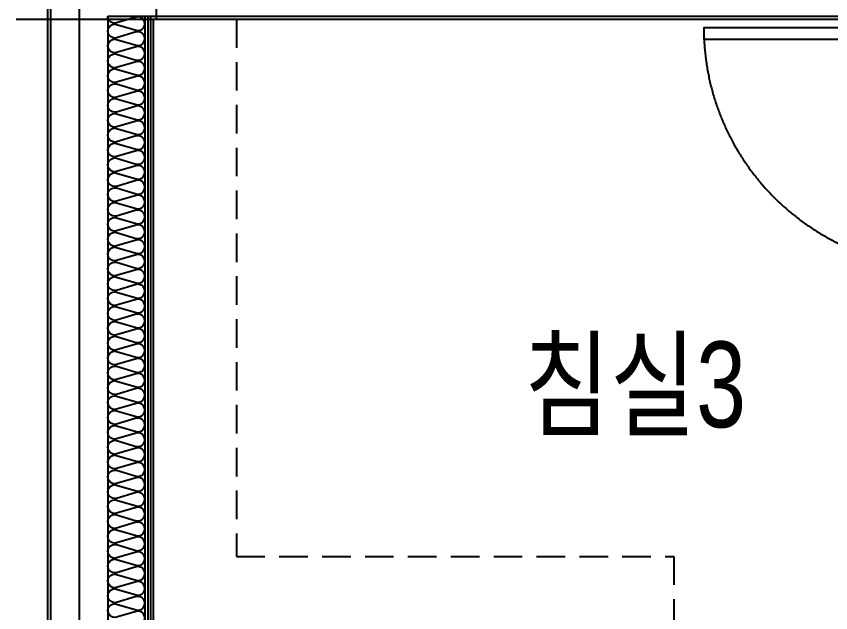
# Model space of a CAD drawing. Header units: millimetres. Extents: x 840000 to 1054178, y 0 to 59400.
# Drawn here: x 891112 to 893961, y 25443 to 27531 of the extents above; entities that cross this region are included whole.
import ezdxf
from ezdxf.enums import TextEntityAlignment as Align
from ezdxf.xclip import XClip

# ---------------------------------------------------------------- set-up
doc = ezdxf.new("R2010")
doc.units = ezdxf.units.MM
doc.header["$LTSCALE"] = 100
doc.header["$XCLIPFRAME"] = 0
for name, pattern in [('X - 단위세대 확장형$0$CEN', [62, 60, -1, 0, -1]), ('X - 단위세대 확장형$0$HID', [1.5, 1, -0.5]), ('X - 단위세대 확장형$0$X-55$0$CENTER', [50.8, 31.75, -6.35, 6.35, -6.35]), ('X - 평면도$0$CEN', [62, 60, -1, 0, -1])]:
    doc.linetypes.add(name, pattern=pattern)
for name, color, linetype in [('AA-XXXX-TEXT', 3, 'Continuous'), ('SYM', 7, 'Continuous'), ('X - 단위세대 확장형$0$A-GIP', 6, 'Continuous'), ('X - 단위세대 확장형$0$A-INS', 9, 'Continuous'), ('X - 단위세대 확장형$0$AA-WAXM-CONC', 2, 'Continuous'), ('X - 단위세대 확장형$0$AA-XXXX-CNTL', 1, 'X - 단위세대 확장형$0$CEN'), ('X - 단위세대 확장형$0$결로방지단열재', 7, 'X - 단위세대 확장형$0$HID'), ('X - 평면도$0$AA-XXXX-CNTL', 1, 'X - 평면도$0$CEN')]:
    doc.layers.add(name, color=color, linetype=linetype)
doc.layers.add('X - 단위세대 확장형$0$A-door', color=4, linetype='Continuous', lineweight=25)
doc.layers.add('X - 단위세대 확장형$0$A-MC', color=171, linetype='Continuous', plot=False)
doc.styles.add('HAUD01', font='Dotum.ttf')

# ---------------------------------------------------------------- blocks, each defined once
blk = doc.blocks.new('X - 단위세대 확장형$0$X-55$0$638386742643', base_point=(4884442.7, -1807360.7))
at = {"layer": 'X - 단위세대 확장형$0$A-door'}
for points in [[(4884264.8, -1806959.9), (4884264.8, -1806989.9), (4884334.8, -1806989.9), (4884334.8, -1806984.9), (4884429.8, -1806984.9), (4884429.8, -1806989.9), (4884464.8, -1806989.9), (4884464.8, -1806959.9)], [(4884264.8, -1807029.9), (4884264.8, -1806989.9), (4883424.8, -1806989.9), (4883424.8, -1807029.9)], [(4884334.8, -1806984.9), (4884334.8, -1806989.9), (4884309.8, -1806989.9), (4884309.8, -1806999.9), (4884454.8, -1806999.9), (4884454.8, -1806989.9), (4884429.8, -1806989.9), (4884429.8, -1806984.9)], [(4884264.8, -1807859.9), (4884264.8, -1807829.9), (4884334.8, -1807829.9), (4884334.8, -1807834.9), (4884429.8, -1807834.9), (4884429.8, -1807829.9), (4884464.8, -1807829.9), (4884464.8, -1807859.9)], [(4884334.8, -1807834.9), (4884334.8, -1807829.9), (4884309.8, -1807829.9), (4884309.8, -1807819.9), (4884454.8, -1807819.9), (4884454.8, -1807829.9), (4884429.8, -1807829.9), (4884429.8, -1807834.9)]]:
    blk.add_lwpolyline(points, close=True, dxfattribs=at)
at = {"layer": 'X - 단위세대 확장형$0$A-door', "color": 1, "linetype": 'X - 단위세대 확장형$0$X-55$0$CENTER', "ltscale": 5}
blk.add_arc((4884264.8, -1806989.9), 840, 180, 270, dxfattribs=at)
blk = doc.blocks.new('X - 단위세대 확장형$0$A$Cbc2b9392')
at = {"layer": 'X - 단위세대 확장형$0$A-GIP'}
for p, q in [((-8000, -7140), (-8000, -9370)), ((-7990, -7140), (-7990, -9360))]:
    blk.add_line(p, q, dxfattribs=at)
at = {"layer": 'X - 단위세대 확장형$0$A-INS'}
blk.add_line((-8010, -7140), (-8010, -9380), dxfattribs=at)
blk.add_lwpolyline([(-8040.9, -9269.1, 1.337394), (-8040.9, -9222.9), (-8109.1, -9243.1, -1.337394), (-8109.1, -9196.9), (-8040.9, -9217.1, 1.337394), (-8040.9, -9170.9), (-8109.1, -9191.1, -1.337394), (-8109.1, -9144.9), (-8040.9, -9165.1, 1.337394), (-8040.9, -9118.9), (-8109.1, -9139.1, -1.337394), (-8109.1, -9092.9), (-8040.9, -9113.1, 1.337394), (-8040.9, -9066.9), (-8109.1, -9087.1, -1.337394), (-8109.1, -9040.9), (-8040.9, -9061.1, 1.337394), (-8040.9, -9014.9), (-8109.1, -9035.1, -1.337394), (-8109.1, -8988.9), (-8040.9, -9009.1, 1.337394), (-8040.9, -8962.9), (-8109.1, -8983.1, -1.337394), (-8109.1, -8936.9), (-8040.9, -8957.1, 1.337394), (-8040.9, -8910.9), (-8109.1, -8931.1, -1.337394), (-8109.1, -8884.9), (-8040.9, -8905.1, 1.337394), (-8040.9, -8858.9), (-8109.1, -8879.1, -1.337394), (-8109.1, -8832.9), (-8040.9, -8853.1, 1.337394), (-8040.9, -8806.9), (-8109.1, -8827.1, -1.337394), (-8109.1, -8780.9), (-8040.9, -8801.1, 1.337394), (-8040.9, -8754.9), (-8109.1, -8775.1, -1.337394), (-8109.1, -8728.9), (-8040.9, -8749.1, 1.337394), (-8040.9, -8702.9), (-8109.1, -8723.1, -1.337394), (-8109.1, -8676.9), (-8040.9, -8697.1, 1.337394), (-8040.9, -8650.9), (-8109.1, -8671.1, -1.337394), (-8109.1, -8624.9), (-8040.9, -8645.1, 1.337394), (-8040.9, -8598.9), (-8109.1, -8619.1, -1.337394), (-8109.1, -8572.9), (-8040.9, -8593.1, 1.337394), (-8040.9, -8546.9), (-8109.1, -8567.1, -1.337394), (-8109.1, -8520.9), (-8040.9, -8541.1, 1.337394), (-8040.9, -8494.9), (-8109.1, -8515.1, -1.337394), (-8109.1, -8468.9), (-8040.9, -8489.1, 1.337394), (-8040.9, -8442.9), (-8109.1, -8463.1, -1.337394), (-8109.1, -8416.9), (-8040.9, -8437.1, 1.337394), (-8040.9, -8390.9), (-8109.1, -8411.1, -1.337394), (-8109.1, -8364.9), (-8040.9, -8385.1, 1.337394), (-8040.9, -8338.9), (-8109.1, -8359.1, -1.337394), (-8109.1, -8312.9), (-8040.9, -8333.1, 1.337394), (-8040.9, -8286.9), (-8109.1, -8307.1, -1.337394), (-8109.1, -8260.9), (-8040.9, -8281.1, 1.337394), (-8040.9, -8234.9), (-8109.1, -8255.1, -1.337394), (-8109.1, -8208.9), (-8040.9, -8229.1, 1.337394), (-8040.9, -8182.9), (-8109.1, -8203.1, -1.337394), (-8109.1, -8156.9), (-8040.9, -8177.1, 1.337394), (-8040.9, -8130.9), (-8109.1, -8151.1, -1.337394), (-8109.1, -8104.9), (-8040.9, -8125.1, 1.337394), (-8040.9, -8078.9), (-8109.1, -8099.1, -1.337394), (-8109.1, -8052.9), (-8040.9, -8073.1, 1.337394), (-8040.9, -8026.9), (-8109.1, -8047.1, -1.337394), (-8109.1, -8000.9), (-8040.9, -8021.1, 1.337394), (-8040.9, -7974.9), (-8109.1, -7995.1, -1.337394), (-8109.1, -7948.9), (-8040.9, -7969.1, 1.337394), (-8040.9, -7922.9), (-8109.1, -7943.1, -1.337394), (-8109.1, -7896.9), (-8040.9, -7917.1, 1.337394), (-8040.9, -7870.9), (-8109.1, -7891.1, -1.337394), (-8109.1, -7844.9), (-8040.9, -7865.1, 1.337394), (-8040.9, -7818.9), (-8109.1, -7839.1, -1.337394), (-8109.1, -7792.9), (-8040.9, -7813.1, 1.337394), (-8040.9, -7766.9), (-8109.1, -7787.1, -1.337394), (-8109.1, -7740.9), (-8040.9, -7761.1, 1.337394), (-8040.9, -7714.9), (-8109.1, -7735.1, -1.337394), (-8109.1, -7688.9), (-8040.9, -7709.1, 1.337394), (-8040.9, -7662.9), (-8109.1, -7683.1, -1.337394), (-8109.1, -7636.9), (-8040.9, -7657.1, 1.337394), (-8040.9, -7610.9), (-8109.1, -7631.1, -1.337394), (-8109.1, -7584.9), (-8040.9, -7605.1, 1.337394), (-8040.9, -7558.9), (-8109.1, -7579.1, -1.337394), (-8109.1, -7532.9), (-8040.9, -7553.1, 1.337394), (-8040.9, -7506.9), (-8109.1, -7527.1, -1.337394), (-8109.1, -7480.9), (-8040.9, -7501.1, 1.337394), (-8040.9, -7454.9), (-8109.1, -7475.1, -1.337394), (-8109.1, -7428.9), (-8040.9, -7449.1, 1.337394), (-8040.9, -7402.9), (-8109.1, -7423.1, -1.337394), (-8109.1, -7376.9), (-8040.9, -7397.1, 1.337394), (-8040.9, -7350.9), (-8109.1, -7371.1, -1.337394), (-8109.1, -7324.9), (-8040.9, -7345.1, 1.337394), (-8040.9, -7298.9), (-8109.1, -7319.1, -1.337394), (-8109.1, -7272.9), (-8040.9, -7293.1, 1.337394), (-8040.9, -7246.9), (-8109.1, -7267.1, -1.337394), (-8109.1, -7220.9), (-8040.9, -7241.1, 1.337394), (-8040.9, -7194.9), (-8109.1, -7215.1, -1.337394), (-8109.1, -7168.9), (-8040.9, -7189.1, 1.337394), (-8040.9, -7142.9), (-8109.1, -7163.1, -0.500912), (-8140, -7140, -0.500912)], format="xyb", dxfattribs=at)
at = {"layer": 'X - 단위세대 확장형$0$A-MC'}
for p, q in [((-8350, -11486.8), (-8350, 0)), ((-7970, -7150), (-7970, -4130)), ((-8459.9, -7150), (-4941.8, -7150)), ((-7980, -11486.8), (-7980, -7150))]:
    blk.add_line(p, q, dxfattribs=at)
at = {"layer": 'X - 단위세대 확장형$0$AA-WAXM-CONC'}
for p, q in [((-8340, -3870), (-8340, -11220)), ((-8140, -7140), (-8140, -11020)), ((-8140, -7140), (-5000, -7140))]:
    blk.add_line(p, q, dxfattribs=at)
at = {"layer": 'X - 단위세대 확장형$0$AA-XXXX-CNTL'}
blk.add_line((-8240, 0), (-8240, -11486.8), dxfattribs=at)
at = {"layer": 'X - 단위세대 확장형$0$A-door'}
blk.add_blockref('X - 단위세대 확장형$0$X-55$0$638386742643', (-5037.1, -7550.8), dxfattribs=at)
blk = doc.blocks.new('X - 단위세대 확장형$0$20220222-결로')
at = {"layer": 'X - 단위세대 확장형$0$결로방지단열재'}
blk.add_lwpolyline([(650, 11120), (650, 2190), (2180, 2190), (2180, 650), (7690, 650), (7690, 7600)], dxfattribs=at)
blk = doc.blocks.new('X - 단위세대 확장형', base_point=(-475.4, -286.7))
blk.add_blockref('X - 단위세대 확장형$0$A$Cbc2b9392', (78822, 50563.1))
blk.add_blockref('X - 단위세대 확장형$0$20220222-결로', (70482, 39343.1))
blk = doc.blocks.new('20220114_기준층 실명')
at = {"layer": 'AA-XXXX-TEXT', "style": 'HAUD01', "width": 0.8}
blk.add_text('침실3', height=300, dxfattribs=at).set_placement((-10262.9, 8932.6), align=Align.MIDDLE_CENTER)
blk = doc.blocks.new('X - 평면도', base_point=(-475.4, -286.7))
at = {"layer": 'X - 평면도$0$AA-XXXX-CNTL'}
blk.add_line((1330582, 54910.3), (1330582, 22495.2), dxfattribs=at)

msp = doc.modelspace()

# ---------------------------------------------------------------- block references
ref = msp.add_blockref('X - 평면도', (-439725.3, -16179.1))
XClip(ref).set_block_clipping_path([(1279249.9173513227, 15892.4151621314), (1363249.9173513227, 75292.4151621313)])

# ---------------------------------------------------------------- next in the draw order: block references
at = {"layer": 'AA-XXXX-TEXT'}
msp.add_blockref('20220114_기준층 실명', (903539.4, 17309.8), dxfattribs=at)

# ---------------------------------------------------------------- next in the draw order: block references
at = {"layer": 'SYM'}
ref = msp.add_blockref('X - 단위세대 확장형', (820274.7, -16179.1), dxfattribs=at)
XClip(ref).set_block_clipping_path([(27286.2339647645, 22495.2025850526), (88213.6007378809, 68689.6277392105)])

doc.saveas('drawing.dxf')
